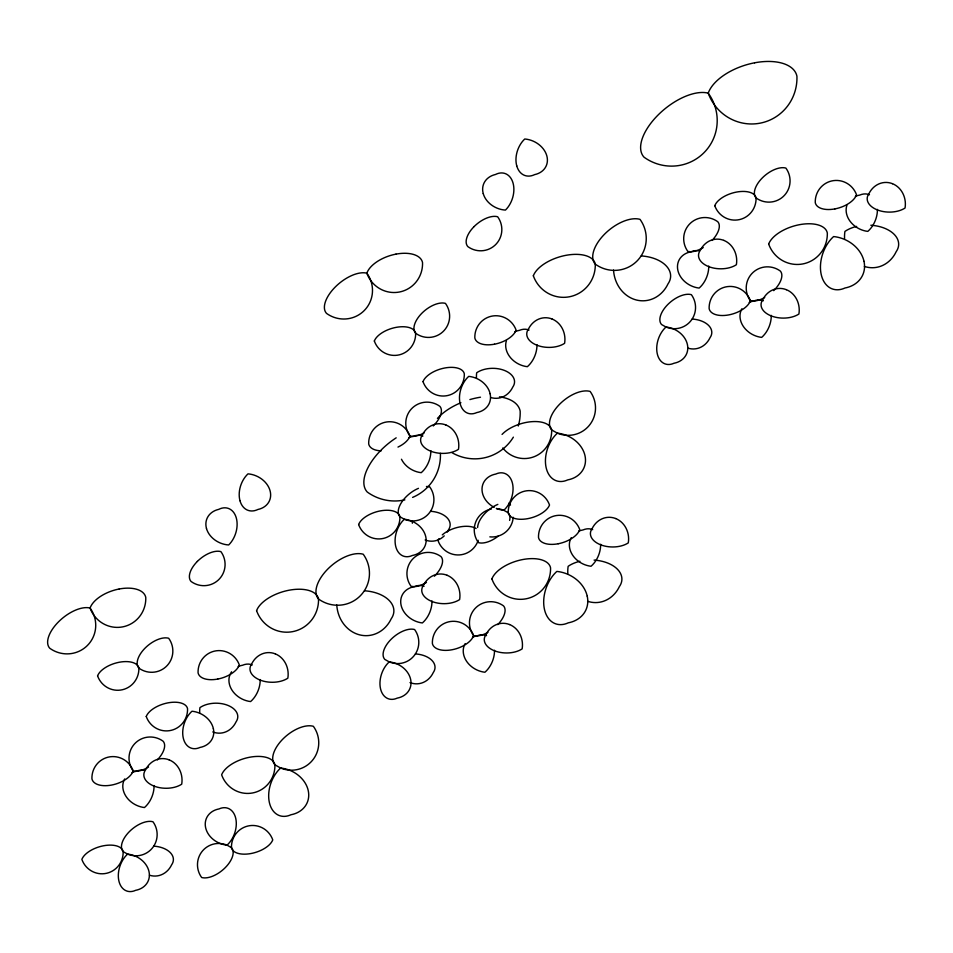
<?xml version="1.0" encoding="UTF-8"?>
<svg xmlns="http://www.w3.org/2000/svg" width="953" height="953" viewBox="0 0 953 953"><rect width="100%" height="100%" fill="white"/><g stroke="black" fill="none" stroke-linecap="round" stroke-linejoin="round"><path stroke-width="1.43" d="M437.451 418.403A46.53 24.695 -17.5 0 1 460.907 402.738M469.912 399.569A46.53 24.695 -17.5 0 1 480.479 397.21M499.467 396.817A46.53 24.695 -17.5 0 1 520.171 411.172A46.53 45.72 73.9 0 1 518.313 426.003M513.369 437.153A46.53 45.72 73.9 0 1 451.984 452.675M440.393 453.366A46.53 45.899 38.3 0 1 412.601 497.406M404.87 499.872A46.53 45.899 38.3 0 1 367.274 492.046A46.53 23.372 -39.4 0 1 396.186 437.832M494.512 650.256A21.645 15.105 -69 0 1 484.91 672.246A21.645 17.499 26.3 0 1 465.135 643.644M486.554 635.627A21.645 15.105 -69 0 0 476.845 635.949L473.641 635.639A21.645 21.264 73.9 0 0 432.376 643.478A21.645 11.484 -17.5 0 0 452.056 649.755A21.645 11.484 -17.5 0 0 473.641 635.639A21.645 21.347 38.3 0 1 503.494 605.858A21.645 10.864 -39.4 0 1 497.788 624.62M472.485 637.247A21.645 17.499 26.3 0 1 476.845 635.949A21.645 10.864 -39.4 0 0 487.936 632.351M600.652 544.27A21.645 15.105 -69 0 1 591.039 566.261A21.645 17.499 26.3 0 1 571.276 537.647M592.695 529.642A21.645 15.105 -69 0 0 582.986 529.951A21.645 17.499 26.3 0 0 578.614 531.25M594.076 560.102A30.734 18.953 0.4 0 1 619.39 586.583A30.734 27.387 86.5 0 1 587.584 601.272M579.889 561.281A30.734 18.953 0.4 0 0 568.155 566.308A30.734 27.387 86.5 0 0 567.821 573.503M478.203 540.315A21.645 21.276 83.1 0 1 438.011 540.565A21.645 10.971 -16.9 0 1 438.976 538.659M442.287 534.883A21.645 10.971 -16.9 0 1 476.107 528.522M477.608 527.474A21.645 11.424 -39.3 0 1 497.835 504.387M513.226 517.3A21.645 21.359 48.8 0 1 489.854 536.861M509.128 502.958A21.645 21.359 48.8 0 1 510.498 505.09M154.076 785.558A21.645 15.105 -69 0 1 144.463 807.548A21.645 17.499 26.3 0 1 124.7 778.946M143.843 770.25A21.645 15.105 -69 0 0 136.41 771.251A21.645 17.499 26.3 0 0 132.038 772.549M157.352 759.922A21.645 10.864 -39.4 0 0 163.046 741.16A21.645 21.347 38.3 0 0 133.194 770.941A21.645 11.484 -17.5 0 1 111.62 785.058A21.645 11.484 -17.5 0 1 91.929 778.78A21.645 21.264 73.9 0 1 133.194 770.941L136.41 771.251A21.645 10.864 -39.4 0 0 148.549 767.034M431.983 600.962A21.645 15.105 -69 0 1 422.382 622.952A21.645 17.499 26.3 0 1 401.094 605.226A21.645 17.499 26.3 0 1 414.317 586.655A21.645 10.864 -39.4 0 0 426.456 582.438M424.025 586.333A21.645 15.105 -69 0 0 414.317 586.655L411.112 586.345A21.645 21.347 38.3 0 1 440.965 556.564A21.645 10.864 -39.4 0 1 434.401 576.208M260.205 679.572A21.645 15.105 -69 0 1 250.603 701.563A21.645 17.499 26.3 0 1 231.996 690.163A21.645 17.499 26.3 0 1 231.579 671.794M252.259 664.944A21.645 15.105 -69 0 0 242.538 665.254A21.645 17.499 26.3 0 0 238.179 666.552M212.757 731.928A21.645 19.286 86.5 0 0 236.022 721.909A21.645 13.354 0.4 0 0 227.743 705.315A21.645 13.354 0.4 0 0 199.939 707.626A21.645 19.286 86.5 0 0 199.713 712.689M415.448 653.925A21.645 13.354 0.4 0 1 433.27 672.568A21.645 19.286 86.5 0 1 410.016 682.598M364.499 590.789A32.462 20.025 0.4 0 1 391.23 618.759A32.462 28.924 86.5 0 1 359.626 634.865A32.462 28.924 86.5 0 1 336.766 604.941M153.814 846.145A21.645 13.354 0.4 0 1 171.635 864.8A21.645 19.286 86.5 0 1 149.454 875.211M771.275 315.395A21.645 15.105 -69 0 1 761.673 337.386A21.645 17.499 26.3 0 1 741.899 308.772M763.329 300.767A21.645 15.105 -69 0 0 753.609 301.088L750.404 300.779A21.645 21.264 73.9 0 0 709.139 308.617A21.645 11.484 -17.5 0 0 728.819 314.895A21.645 11.484 -17.5 0 0 750.404 300.779A21.645 21.347 38.3 0 1 780.257 270.997A21.645 10.864 -39.4 0 1 773.693 290.653M749.249 302.387A21.645 17.499 26.3 0 1 753.609 301.088A21.645 10.864 -39.4 0 0 764.699 297.491M877.415 209.398A21.645 15.105 -69 0 1 867.802 231.388A21.645 17.499 26.3 0 1 846.907 205.276M869.458 194.769A21.645 15.105 -69 0 0 859.749 195.091A21.645 17.499 26.3 0 0 855.377 196.389M870.839 225.242A30.734 18.953 0.4 0 1 896.154 251.723A30.734 27.387 86.5 0 1 864.347 266.411M856.652 226.421A30.734 18.953 0.4 0 0 844.918 231.436A30.734 27.387 86.5 0 0 844.584 238.643M430.839 450.698A21.645 15.105 -69 0 1 421.226 472.688A21.645 17.499 26.3 0 1 401.463 459.239M422.882 436.069A21.645 15.105 -69 0 0 413.173 436.391L409.957 436.081A21.645 21.264 73.9 0 0 368.692 443.919A21.645 11.484 -17.5 0 0 381.224 450.829M408.801 437.689A21.645 17.499 26.3 0 1 413.173 436.391A21.645 10.864 -39.4 0 0 424.252 432.793M433.246 425.955A21.645 10.864 -39.4 0 0 439.809 406.3A21.645 21.347 38.3 0 0 409.957 436.081A21.645 11.484 -17.5 0 1 397.985 447.076M708.746 266.09A21.645 15.105 -69 0 1 699.145 288.08A21.645 17.499 26.3 0 1 677.869 270.366A21.645 17.499 26.3 0 1 691.08 251.783A21.645 10.864 -39.4 0 0 703.231 247.566M698.525 250.782A21.645 15.105 -69 0 0 691.08 251.783L687.875 251.473A21.645 21.347 38.3 0 1 717.728 221.692A21.645 10.864 -39.4 0 1 712.034 240.454M496.477 508.437A21.645 17.654 23.7 0 0 503.803 510.284L508.223 512.774A21.645 10.971 -16.9 0 0 527.819 518.646A21.645 10.971 -16.9 0 0 549.524 505.019A21.645 21.276 83.1 0 0 508.223 512.774A21.645 11.424 -39.3 0 1 509.617 520.386M494.178 507.353A21.645 17.654 23.7 0 1 482.027 488.567A21.645 17.654 23.7 0 1 495.786 474.058A21.645 14.736 -70.4 0 1 512.535 483.612A21.645 14.736 -70.4 0 1 503.803 510.284A21.645 21.359 48.8 0 0 496.418 508.628M491.391 508.997A21.645 21.359 48.8 0 0 478.406 542.638A21.645 11.424 -39.3 0 0 498.145 536.205M536.98 344.7A21.645 15.105 -69 0 1 527.366 366.691A21.645 17.499 26.3 0 1 506.46 340.578M529.022 330.072A21.645 15.105 -69 0 0 519.314 330.393A21.645 17.499 26.3 0 0 514.942 331.692M490.604 397.461A21.645 19.286 86.5 0 0 512.785 387.049A21.645 13.354 0.4 0 0 504.506 370.455A21.645 13.354 0.4 0 0 476.703 372.754A21.645 19.286 86.5 0 0 476.476 377.829M692.212 319.052A21.645 13.354 0.4 0 1 710.033 337.707A21.645 19.286 86.5 0 1 687.863 348.119M502.791 447.97A27.923 27.446 83.1 0 0 551.68 429.946L557.386 433.162A27.923 22.777 23.7 0 1 584.987 455.641A27.923 22.777 23.7 0 1 567.726 479.895A27.923 19 -70.4 0 1 546.117 467.578A27.923 19 -70.4 0 1 557.386 433.162A27.923 27.554 48.8 0 0 590.133 391.433A27.923 14.736 -39.3 0 0 559.78 404.06A27.923 14.736 -39.3 0 0 551.68 429.946A27.923 14.14 -16.9 0 0 531.107 421.726A27.923 14.14 -16.9 0 0 502.052 434.425M641.262 255.928A32.462 20.025 0.4 0 1 667.993 283.899A32.462 28.924 86.5 0 1 636.39 300.004A32.462 28.924 86.5 0 1 613.529 270.08M418.45 488.341A21.645 11.424 -39.3 0 0 401.618 502.302A21.645 11.424 -39.3 0 0 399.926 516.764L404.346 519.254A21.645 17.654 23.7 0 1 425.753 536.682A21.645 17.654 23.7 0 1 412.363 555.48A21.645 14.736 -70.4 0 1 395.614 545.938A21.645 14.736 -70.4 0 1 404.346 519.254A21.645 21.359 48.8 0 0 429.743 486.912A21.645 11.424 -39.3 0 0 426.456 486.495M430.577 511.284A21.645 13.354 0.4 0 1 448.398 529.939A21.645 19.286 86.5 0 1 447.231 532.096M444.241 535.86A21.645 19.286 86.5 0 1 425.145 539.958M412.375 523.245A21.645 19.286 86.5 0 1 412.089 520.719M665.98 327.022L661.561 324.532A21.645 11.424 -39.3 0 1 667.839 304.472A21.645 11.424 -39.3 0 1 691.378 294.68A21.645 21.359 48.8 0 1 665.98 327.022A21.645 14.736 -70.4 0 0 657.248 353.706A21.645 14.736 -70.4 0 0 673.997 363.248A21.645 17.654 23.7 0 0 687.387 344.45A21.645 17.654 23.7 0 0 665.98 327.022M389.217 661.894L384.798 659.405A21.645 11.424 -39.3 0 1 391.075 639.332A21.645 11.424 -39.3 0 1 414.615 629.54A21.645 21.359 48.8 0 1 389.217 661.894A21.645 14.736 -70.4 0 0 380.485 688.566A21.645 14.736 -70.4 0 0 397.234 698.12A21.645 17.654 23.7 0 0 410.624 679.322A21.645 17.654 23.7 0 0 389.217 661.894M280.623 768.035L274.917 764.818A27.923 14.14 -16.9 0 0 249.638 757.242A27.923 14.14 -16.9 0 0 221.632 774.825A27.923 27.446 83.1 0 0 274.917 764.818A27.923 14.736 -39.3 0 1 283.005 738.92A27.923 14.736 -39.3 0 1 313.37 726.305A27.923 27.554 48.8 0 1 280.623 768.035A27.923 19 -70.4 0 0 269.354 802.45A27.923 19 -70.4 0 0 290.963 814.755A27.923 22.777 23.7 0 0 308.224 790.514A27.923 22.777 23.7 0 0 280.623 768.035M231.46 847.646L227.04 845.156A21.645 17.654 23.7 0 1 205.634 827.728A21.645 17.654 23.7 0 1 219.023 808.93A21.645 14.736 -70.4 0 1 235.772 818.472A21.645 14.736 -70.4 0 1 227.04 845.156A21.645 21.359 48.8 0 0 201.643 877.499A21.645 11.424 -39.3 0 0 225.182 867.718A21.645 11.424 -39.3 0 0 231.46 847.646A21.645 21.276 83.1 0 1 272.761 839.879A21.645 10.971 -16.9 0 1 251.056 853.519A21.645 10.971 -16.9 0 1 231.46 847.646M127.583 854.114L123.163 851.625A21.645 10.971 -16.9 0 0 103.567 845.764A21.645 10.971 -16.9 0 0 81.863 859.392A21.645 21.276 83.1 0 0 123.163 851.625A21.645 11.424 -39.3 0 1 129.441 831.552A21.645 11.424 -39.3 0 1 152.98 821.772A21.645 21.359 48.8 0 1 127.583 854.114A21.645 14.736 -70.4 0 0 118.851 880.798A21.645 14.736 -70.4 0 0 135.6 890.34A21.645 17.654 23.7 0 0 148.99 871.542A21.645 17.654 23.7 0 0 127.583 854.114M509.569 624.549A21.645 19.417 89.9 0 0 486.018 634.531A21.645 12.949 1.7 0 0 494.357 650.744A21.645 12.949 1.7 0 0 522.149 648.886A21.645 19.417 89.9 0 0 509.569 624.549M558.196 543.758A21.645 11.484 -17.5 0 0 579.769 529.642A21.645 21.264 73.9 0 0 538.505 537.48A21.645 11.484 -17.5 0 0 558.196 543.758M615.709 518.551A21.645 19.417 89.9 0 0 592.158 528.534A21.645 12.949 1.7 0 0 600.497 544.747A21.645 12.949 1.7 0 0 628.289 542.888A21.645 19.417 89.9 0 0 615.709 518.551M587.227 596.161A30.734 25.076 23.7 0 0 556.838 571.419A30.734 20.918 -70.4 0 0 544.437 609.301A30.734 20.918 -70.4 0 0 568.214 622.857A30.734 25.076 23.7 0 0 587.227 596.161M491.903 578.912A30.734 30.222 83.1 0 0 550.56 567.881A30.734 15.57 -16.9 0 0 522.732 559.542A30.734 15.57 -16.9 0 0 491.903 578.912M206.479 528.486A21.645 17.416 22.5 0 0 228.684 544.961A21.645 14.986 -71.7 0 0 236.296 517.956A21.645 14.986 -71.7 0 0 218.749 509.355A21.645 17.416 22.5 0 0 206.479 528.486M239.989 500.73A21.645 15.308 -70 0 0 257.894 509.486A21.645 17.214 24.9 0 0 270.044 490.652A21.645 17.214 24.9 0 0 247.994 473.855A21.645 15.308 -70 0 0 239.989 500.73M119.208 588.99A29.221 15.51 -17.5 0 0 90.07 608.05A29.221 14.676 -39.4 0 0 58.633 621.725A29.221 14.676 -39.4 0 0 49.77 648.254A29.221 28.816 38.3 0 0 90.07 608.05A29.221 28.709 73.9 0 0 145.773 597.471A29.221 15.51 -17.5 0 0 119.208 588.99M169.134 759.851A21.645 19.417 89.9 0 0 145.583 769.833A21.645 12.949 1.7 0 0 153.921 786.046A21.645 12.949 1.7 0 0 181.713 784.188A21.645 19.417 89.9 0 0 169.134 759.851M447.052 575.243A21.645 19.417 89.9 0 0 423.501 585.225A21.645 12.949 1.7 0 0 431.828 601.438A21.645 12.949 1.7 0 0 459.62 599.592A21.645 19.417 89.9 0 0 447.052 575.243M217.749 679.06A21.645 11.484 -17.5 0 0 239.334 664.944A21.645 21.264 73.9 0 0 198.069 672.782A21.645 11.484 -17.5 0 0 217.749 679.06M275.274 653.853A21.645 19.417 89.9 0 0 251.723 663.836A21.645 12.949 1.7 0 0 260.05 680.049A21.645 12.949 1.7 0 0 287.842 678.191A21.645 19.417 89.9 0 0 275.274 653.853M213.365 728.652A21.645 17.654 23.7 0 0 191.97 711.224A21.645 14.736 -70.4 0 0 183.238 737.908A21.645 14.736 -70.4 0 0 199.987 747.45A21.645 17.654 23.7 0 0 213.365 728.652M146.25 716.501A21.645 21.276 83.1 0 0 187.55 708.734A21.645 10.971 -16.9 0 0 167.954 702.861A21.645 10.971 -16.9 0 0 146.25 716.501M256.571 610.647A32.462 31.925 83.1 0 0 318.528 599.008A32.462 32.045 48.8 0 0 363.236 554.229A32.462 17.13 -39.3 0 0 327.939 568.905A32.462 17.13 -39.3 0 0 318.528 599.008A32.462 16.451 -16.9 0 0 289.128 590.205A32.462 16.451 -16.9 0 0 256.571 610.647M97.575 675.868A21.645 21.276 83.1 0 0 138.876 668.113A21.645 21.359 48.8 0 0 168.681 638.26A21.645 11.424 -39.3 0 0 145.154 648.04A21.645 11.424 -39.3 0 0 138.876 668.113A21.645 10.971 -16.9 0 0 119.28 662.24A21.645 10.971 -16.9 0 0 97.575 675.868M197.366 561.412A21.645 11.424 -39.3 0 0 191.088 581.485A21.645 21.359 48.8 0 0 220.905 551.632A21.645 11.424 -39.3 0 0 197.366 561.412M754.621 62.803A46.53 24.695 -17.5 0 0 708.222 93.156A46.53 23.372 -39.4 0 0 658.154 114.932A46.53 23.372 -39.4 0 0 644.037 157.185A46.53 45.899 38.3 0 0 703.874 152.814A46.53 45.899 38.3 0 0 708.222 93.156A46.53 45.72 73.9 0 0 760.006 123.187A46.53 45.72 73.9 0 0 796.934 76.311A46.53 24.695 -17.5 0 0 754.621 62.803M786.344 289.676A21.645 19.417 89.9 0 0 762.793 299.671A21.645 12.949 1.7 0 0 771.12 315.872A21.645 12.949 1.7 0 0 798.912 314.025A21.645 19.417 89.9 0 0 786.344 289.676M834.959 208.898A21.645 11.484 -17.5 0 0 856.533 194.781A21.645 21.264 73.9 0 0 815.268 202.62A21.645 11.484 -17.5 0 0 834.959 208.898M892.473 183.691A21.645 19.417 89.9 0 0 868.922 193.673A21.645 12.949 1.7 0 0 877.26 209.874A21.645 12.949 1.7 0 0 905.052 208.028A21.645 19.417 89.9 0 0 892.473 183.691M863.99 261.301A30.734 25.076 23.7 0 0 833.601 236.558A30.734 20.918 -70.4 0 0 821.2 274.44A30.734 20.918 -70.4 0 0 844.989 287.997A30.734 25.076 23.7 0 0 863.99 261.301M768.666 244.039A30.734 30.222 83.1 0 0 827.323 233.02A30.734 15.57 -16.9 0 0 799.496 224.682A30.734 15.57 -16.9 0 0 768.666 244.039M714.774 205.705A21.645 21.276 83.1 0 0 756.074 197.938A21.645 21.359 48.8 0 0 785.891 168.085A21.645 11.424 -39.3 0 0 762.352 177.877A21.645 11.424 -39.3 0 0 756.074 197.938A21.645 10.971 -16.9 0 0 736.478 192.077A21.645 10.971 -16.9 0 0 714.774 205.705M483.242 193.614A21.645 17.416 22.5 0 0 505.447 210.089A21.645 14.986 -71.7 0 0 513.059 183.095A21.645 14.986 -71.7 0 0 495.512 174.482A21.645 17.416 22.5 0 0 483.242 193.614M516.752 165.87A21.645 15.308 -70 0 0 534.657 174.613A21.645 17.214 24.9 0 0 546.808 155.792A21.645 17.214 24.9 0 0 524.758 138.995A21.645 15.308 -70 0 0 516.752 165.87M395.971 254.129A29.221 15.51 -17.5 0 0 366.834 273.189A29.221 14.676 -39.4 0 0 335.396 286.865A29.221 14.676 -39.4 0 0 326.534 313.394A29.221 28.816 38.3 0 0 366.834 273.189A29.221 28.709 73.9 0 0 422.536 262.611A29.221 15.51 -17.5 0 0 395.971 254.129M445.897 424.978A21.645 19.417 89.9 0 0 422.346 434.973A21.645 12.949 1.7 0 0 430.685 451.174A21.645 12.949 1.7 0 0 458.476 449.328A21.645 19.417 89.9 0 0 445.897 424.978M723.815 240.382A21.645 19.417 89.9 0 0 700.264 250.365A21.645 12.949 1.7 0 0 708.591 266.578A21.645 12.949 1.7 0 0 736.383 264.72A21.645 19.417 89.9 0 0 723.815 240.382M494.512 344.2A21.645 11.484 -17.5 0 0 516.097 330.083A21.645 21.264 73.9 0 0 474.832 337.922A21.645 11.484 -17.5 0 0 494.512 344.2M552.037 318.993A21.645 19.417 89.9 0 0 528.486 328.976A21.645 12.949 1.7 0 0 536.825 345.177A21.645 12.949 1.7 0 0 564.605 343.33A21.645 19.417 89.9 0 0 552.037 318.993M490.128 393.792A21.645 17.654 23.7 0 0 468.733 376.364A21.645 14.736 -70.4 0 0 460.001 403.048A21.645 14.736 -70.4 0 0 476.75 412.589A21.645 17.654 23.7 0 0 490.128 393.792M423.013 381.629A21.645 21.276 83.1 0 0 464.314 373.874A21.645 10.971 -16.9 0 0 444.717 368.001A21.645 10.971 -16.9 0 0 423.013 381.629M533.335 275.786A32.462 31.925 83.1 0 0 595.291 264.136A32.462 32.045 48.8 0 0 640.011 219.357A32.462 17.13 -39.3 0 0 604.702 234.033A32.462 17.13 -39.3 0 0 595.291 264.136A32.462 16.451 -16.9 0 0 565.891 255.333A32.462 16.451 -16.9 0 0 533.335 275.786M374.338 341.007A21.645 21.276 83.1 0 0 415.639 333.24A21.645 21.359 48.8 0 0 445.456 303.388A21.645 11.424 -39.3 0 0 421.917 313.18A21.645 11.424 -39.3 0 0 415.639 333.24A21.645 10.971 -16.9 0 0 396.043 327.379A21.645 10.971 -16.9 0 0 374.338 341.007M358.626 524.531A21.645 21.276 83.1 0 0 399.926 516.764A21.645 10.971 -16.9 0 0 380.33 510.891A21.645 10.971 -16.9 0 0 358.626 524.531M474.129 226.552A21.645 11.424 -39.3 0 0 467.863 246.624A21.645 21.359 48.8 0 0 497.669 216.772A21.645 11.424 -39.3 0 0 474.129 226.552"/></g></svg>
